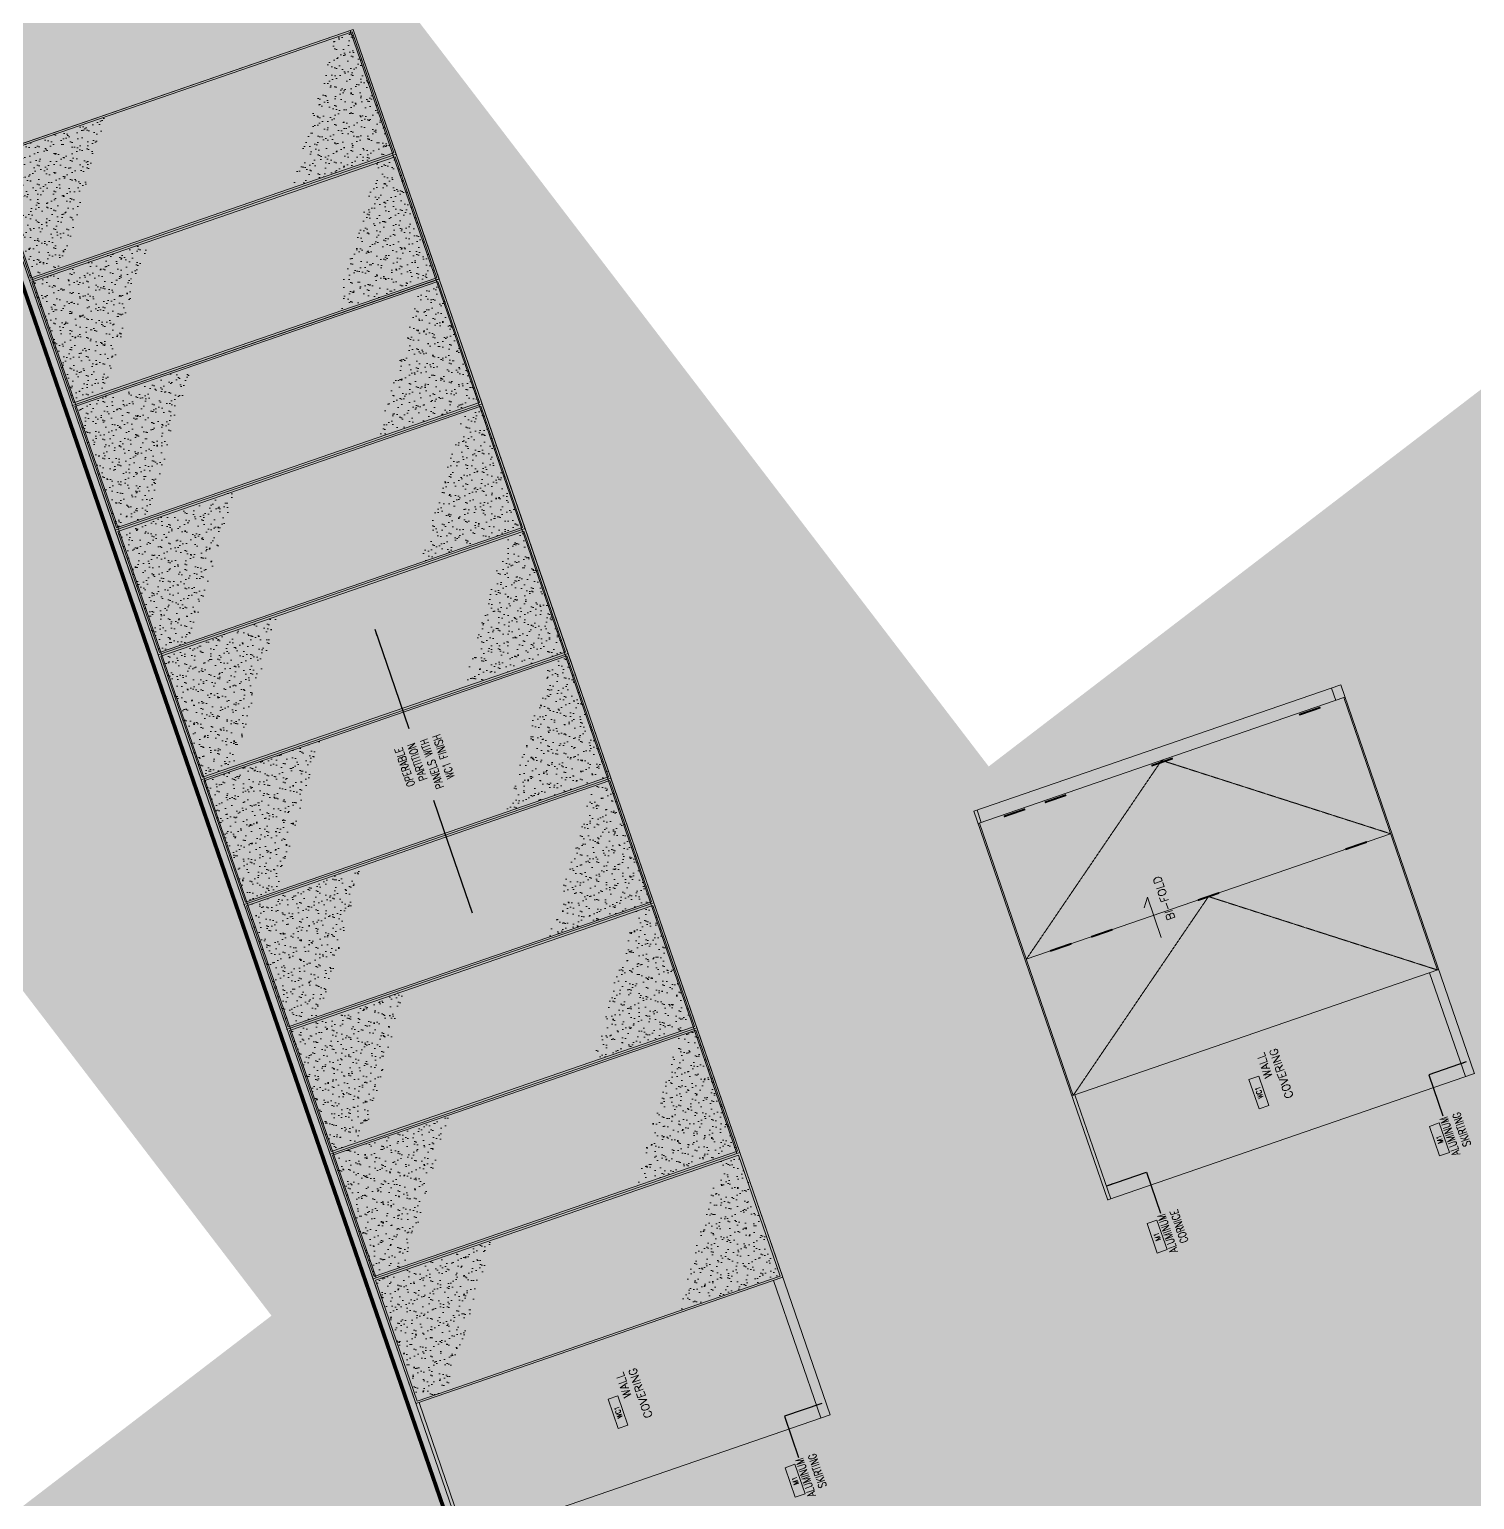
# Model space of a CAD drawing. Extents: x 760773 to 1075934, y 719259 to 1013331.
# Drawn here: x 851133 to 862308, y 821429 to 832793 of the extents above; entities that cross this region are included whole.
import ezdxf
from ezdxf.enums import TextEntityAlignment as Align

# ---------------------------------------------------------------- set-up
doc = ezdxf.new("R2010")
doc.units = 0
doc.header["$MEASUREMENT"] = 0
for name, pattern in [('CENTERX2', [4, 2.5, -0.5, 0.5, -0.5]), ('DASHED', [0.75, 0.5, -0.25]), ('DIVIDE2', [0.625, 0.25, -0.125, 0, -0.125, 0, -0.125]), ('HIDDEN2', [0.1875, 0.125, -0.0625])]:
    doc.linetypes.add(name, pattern=pattern)
for name, color, linetype, lineweight in [('43071 FF-FIN', 1, 'Continuous', 0), ('72471 FF-FUR', 9, 'Continuous', 30), ('A-Ceiling-Light', 6, 'Continuous', 0), ('A-WALL', 2, 'Continuous', 0), ('ELE-TEXT', 4, 'Continuous', 0), ('spare0', 7, 'Continuous', 0), ('TEXT', 7, 'Continuous', 0)]:
    doc.layers.add(name, color=color, linetype=linetype, lineweight=lineweight)
for name, color, linetype in [('EL THICK', 1, 'Continuous'), ('EL THIN', 2, 'Continuous'), ('EXIST2', 11, 'Continuous'), ('MED', 7, 'Continuous')]:
    doc.layers.add(name, color=color, linetype=linetype)
doc.styles.add('Annotative', font='simplex.shx', dxfattribs={"height": 0.125})
doc.styles.add('LPT-E-small', font='romans.shx', dxfattribs={"width": 0.8, "height": 0.0025})
doc.styles.add('Styleromans', font='romans.shx')
doc.dimstyles.new('DIM1-25-Leader', dxfattribs={"dimscale": 25, "dimtxt": 0.002, "dimasz": 0.002, "dimexe": 0.001, "dimexo": 0.001, "dimgap": 0.001, "dimtad": 0, "dimdec": 0, "dimzin": 3, "dimdsep": 46, "dimtxsty": 'Styleromans', "dimblk1": '_ArchTick1', "dimblk2": '_ArchTick1', "dimsah": 1, "dimcen": 0, "dimclrd": 7, "dimclre": 7, "dimclrt": 1, "dimadec": 0, "dimazin": 0, "dimtfac": 1, "dimtdec": 0, "dimtmove": 2, "dimatfit": 3, "dimldrblk": '_ArchTick1', "dimfxl": 1, "dimtolj": 1, "dimtzin": 0, "dimarcsym": 0})

# ---------------------------------------------------------------- blocks, each defined once
blk = doc.blocks.new('A$C44CF2AED')
at = {"layer": '72471 FF-FUR', "color": 6, "linetype": 'HIDDEN2', "lineweight": 0, "ltscale": 0.001, "flags": 128}
for points in [[(1573, -2053), (1199, -2901), (1172, -2889), (1546, -2041)], [(10874, -1995), (11248, -2843), (11276, -2831), (10902, -1983)]]:
    blk.add_lwpolyline(points, close=True, dxfattribs=at)
at = {"layer": 'A-WALL', "color": 2, "linetype": 'Continuous', "lineweight": 0, "ltscale": 0.001}
for p, q in [((11326, -4587), (11326, 0)), ((1024, -2503), (1024, -1754)), ((1124, -1754), (1024, -1754)), ((1124, -2603), (1124, -1754)), ((0, -2603), (0, -2427)), ((100, -2427), (0, -2427)), ((100, -2503), (100, -2427)), ((0, -2603), (1124, -2603)), ((327, -2503), (100, -2503)), ((1024, -2503), (861, -2503))]:
    blk.add_line(p, q, dxfattribs=at)
at = {"layer": 'A-WALL', "color": 152, "linetype": 'DIVIDE2', "lineweight": 0, "ltscale": 200, "true_color": 0x2776bb}
for points in [[(2144, -1927), (1124, -1927), (1124, -1827), (2144, -1827)], [(3165, -1927), (2144, -1927), (2144, -1827), (3165, -1827)], [(4185, -1927), (3165, -1927), (3165, -1827), (4185, -1827)], [(5205, -1927), (4185, -1927), (4185, -1827), (5205, -1827)], [(6225, -1927), (5205, -1927), (5205, -1827), (6225, -1827)], [(7245, -1927), (6225, -1927), (6225, -1827), (7245, -1827)], [(8265, -1927), (7245, -1927), (7245, -1827), (8265, -1827)], [(9286, -1927), (8265, -1927), (8265, -1827), (9286, -1827)], [(10306, -1927), (9286, -1927), (9286, -1827), (10306, -1827)], [(11326, -1927), (10306, -1927), (10306, -1827), (11326, -1827)]]:
    blk.add_lwpolyline(points, close=True, dxfattribs=at)
at = {"layer": 'A-WALL', "color": 152, "linetype": 'DIVIDE2', "lineweight": 0, "ltscale": 0.001, "true_color": 0x2776bb}
blk.add_lwpolyline([(9832, -2092), (9246, -2092), (9453, -2209)], dxfattribs=at)
at = {"layer": 'spare0', "color": 5, "linetype": 'Continuous', "lineweight": 40}
blk.add_circle((600, -2178), 425, dxfattribs=at)
blk = doc.blocks.new('A$C4082640D')
at = {"layer": 'EXIST2', "lineweight": 0}
h = blk.add_hatch(dxfattribs=at)
h.set_pattern_fill('AR-SAND', color=256, scale=50)
h.paths.add_polyline_path([(854, -15), (15, -15), (15, -1005), (158, -1005)])
h.paths.add_polyline_path([(2985, -15), (2728, -15), (2032, -1005), (2985, -1005)])
at = {"layer": 'EL THIN', "lineweight": 0}
blk.add_lwpolyline([(2985, -1005), (15, -1005), (15, -15), (2985, -15)], close=True, dxfattribs=at)
at = {"layer": 'MED', "lineweight": 0}
blk.add_lwpolyline([(3000, -1020), (0, -1020), (0, 0), (3000, 0)], close=True, dxfattribs=at)
blk = doc.blocks.new('_ArchTick')
at = {"color": 0, "linetype": 'ByBlock', "const_width": 0.15}
blk.add_lwpolyline([(-0.5, -0.5), (0.5, 0.5)], dxfattribs=at)
blk = doc.blocks.new('_ArchTick1')
at = {"layer": 'A-Ceiling-Light', "color": 1, "linetype": 'ByBlock', "lineweight": -2}
blk.add_line((0, 0), (-1, 0), dxfattribs=at)
at = {"layer": 'A-Ceiling-Light', "color": 1, "linetype": 'ByBlock', "lineweight": -2, "xscale": 833.3333333333334, "yscale": 277.7777777777777, "zscale": 1000}
blk.add_blockref('_ArchTick', (0, 0), dxfattribs=at)

msp = doc.modelspace()

# ---------------------------------------------------------------- linework, layer by layer
at = {"layer": '43071 FF-FIN', "ltscale": 0.025, "flags": 128}
for points in [[(860641.03211, 824449.0424), (860562.72475, 824676.46349), (860638.72956, 824702.63404), (860717.03692, 824475.21296), (860641.03211, 824449.0424)], [(862036.94579, 824086.873), (861958.63843, 824314.29409), (862034.64323, 824340.46465), (862112.95059, 824113.04356), (862036.94579, 824086.873)], [(859853.36864, 823335.0071), (859775.06128, 823562.42818), (859851.06608, 823588.59874), (859929.37344, 823361.17765), (859853.36864, 823335.0071)], [(855685.34797, 821978.03265), (855607.04061, 822205.45374), (855683.04541, 822231.62429), (855761.35277, 822004.20321), (855685.34797, 821978.03265)], [(857054.16285, 821448.26544), (856975.85549, 821675.68653), (857051.86029, 821701.85708), (857130.16765, 821474.43599), (857054.16285, 821448.26544)]]:
    msp.add_lwpolyline(points, dxfattribs=at)
at = {"layer": '72471 FF-FUR', "lineweight": 0}
for p in [(851464.70688, 829887.28744), (851796.83959, 828922.70402), (852128.9723, 827958.1206), (852461.105, 826993.53718), (852793.23771, 826028.95376), (853125.37042, 825064.37034), (853457.50312, 824099.78691), (853789.63583, 823135.20349)]:
    msp.add_point(p, dxfattribs=at)
at = {"layer": 'A-WALL', "linetype": 'DASHED', "lineweight": 0, "const_width": 30}
msp.add_lwpolyline([(854377.91979, 821240.09122), (850779.03258, 831692.01861)], dxfattribs=at)
at = {"layer": 'EL THICK', "lineweight": 0}
for p, q in [((850800.44147, 831816.45428), (853636.9972, 832793.15874)), ((856602.55359, 824103.76875), (853613.35923, 832785.01954)), ((857324.36346, 822084.26953), (853636.9972, 832793.15874)), ((854487.80773, 821107.56506), (850800.44147, 831816.45428)), ((853813.2738, 823143.3427), (850824.07943, 831824.59348)), ((858436.53823, 826749.27899), (861273.09395, 827725.98345)), ((862307.9278, 824720.60773), (861273.09395, 827725.98345)), ((859471.37208, 823743.90327), (858436.53823, 826749.27899)), ((859470.59067, 823746.17263), (862307.1464, 824722.87709)), ((854121.76854, 822170.62007), (856958.32427, 823147.32454)), ((854487.80773, 821107.56506), (857324.36346, 822084.26953))]:
    msp.add_line(p, q, dxfattribs=at)
at = {"layer": 'EL THIN', "lineweight": 0}
for p, q in [((861234.73688, 827607.01398), (861202.18006, 827701.56584)), ((858492.73301, 826662.86634), (858460.17619, 826757.41819)), ((862236.23251, 824698.45948), (861959.72557, 825501.49393)), ((859494.22864, 823754.31183), (859217.7217, 824557.34628)), ((857253.44957, 822059.85192), (856887.41037, 823122.90693)), ((854511.4457, 821115.70427), (854145.4065, 822178.75928))]:
    msp.add_line(p, q, dxfattribs=at)
at = {"layer": 'EL THIN', "linetype": 'CENTERX2', "lineweight": 0, "const_width": 15}
for points in [[(861116.10964, 827552.21623), (860950.43638, 827495.17035)], [(859808.99044, 827101.62059), (859974.6637, 827158.66647)], [(858984.34257, 826818.18996), (859150.01583, 826875.23584)], [(858667.22534, 826708.99774), (858832.8986, 826766.04362)], [(861474.14982, 826512.39203), (861308.47656, 826455.34616)], [(860167.03063, 826061.7964), (860332.70388, 826118.84227)], [(859342.38276, 825778.36577), (859508.05601, 825835.41165)], [(859025.26553, 825669.17355), (859190.93878, 825726.21943)]]:
    msp.add_lwpolyline(points, dxfattribs=at)
at = {"layer": 'EL THIN', "linetype": 'CENTERX2', "lineweight": 0}
for points in [[(858841.04458, 825605.22278), (859887.37291, 827143.07936), (861658.68993, 826575.41589)], [(859203.53892, 824552.46276), (860249.86725, 826090.31934), (862021.18428, 825522.65586)]]:
    msp.add_lwpolyline(points, dxfattribs=at)
at = {"layer": 'MED', "lineweight": 0}
for p, q in [((858469.09504, 826654.72713), (861305.65077, 827631.4316)), ((862021.18428, 825522.65586), (861296.19558, 827628.17591)), ((859203.53892, 824552.46276), (858478.55023, 826657.98281)), ((858841.04458, 825605.22278), (861658.68993, 826575.41589)), ((859194.08374, 824549.20707), (862030.63947, 825525.91154))]:
    msp.add_line(p, q, dxfattribs=at)
at = {"layer": 'TEXT'}
msp.add_lwpolyline([(859752.74155, 826002.50834), (859778.16464, 826084.46158), (859884.82036, 825774.71088)], dxfattribs=at)

# ---------------------------------------------------------------- block references
at = {"layer": '72471 FF-FUR', "lineweight": 0}
for name, p, rotation in [('A$C4082640D', (853969.12996, 831828.57589), 199.0000000025341), ('A$C4082640D', (854301.26267, 830863.99246), 199.0000000025341), ('A$C44CF2AED', (849113.57051, 819257.0667), 109.0000000025342), ('A$C4082640D', (854633.39538, 829899.40904), 199.0000000025341), ('A$C4082640D', (854965.52808, 828934.82562), 199.0000000025341), ('A$C4082640D', (855297.66079, 827970.2422), 199.0000000025341), ('A$C4082640D', (855629.7935, 827005.65878), 199.0000000025341), ('A$C4082640D', (855961.92621, 826041.07536), 199.0000000025341), ('A$C4082640D', (856294.05891, 825076.49194), 199.0000000025341), ('A$C4082640D', (856626.19162, 824111.90852), 199.0000000025341), ('A$C4082640D', (856958.32433, 823147.3251), 199.0000000025341)]:
    msp.add_blockref(name, p, dxfattribs=dict(at, rotation=rotation))

# ---------------------------------------------------------------- texts
at = {"layer": '43071 FF-FIN', "style": 'LPT-E-small', "width": 0.7}
for s, p in [('WC1', (860641.55345, 824575.56917)), ('M1', (862037.46712, 824213.39977)), ('M1', (859853.88997, 823461.53386)), ('WC1', (855685.8693, 822104.55942)), ('M1', (857054.68418, 821574.79221))]:
    msp.add_text(s, height=40.011854, rotation=109.000000014, dxfattribs=at).set_placement(p, align=Align.MIDDLE_CENTER)
at = {"layer": 'TEXT', "char_height": 61.875, "width": 557.9249968, "attachment_point": 3, "rotation": 109.000000003, "style": 'Annotative'}
for s, insert in [('{\\W0.75;OPERABLE PARTITION PANELS WITH WC1 FINISH}', (853955.42609, 827229.64321)), ('{\\Fsimplex|c136;BI-FOLD}', (859819.18835, 826234.21814)), ('{\\Fsimplex|c136;WALL COVERING}', (860620.66749, 824870.54967)), ('{\\W0.75;ALUMINUM SKIRTING}', (862037.1209, 824375.45774)), ('{\\W0.75;ALUMINUM CORNICE}', (859853.54375, 823623.59183)), ('{\\Fsimplex|c136;WALL COVERING}', (855664.98335, 822399.53992)), ('{\\W0.75;ALUMINUM SKIRTING}', (857054.33796, 821736.85017))]:
    msp.add_mtext(s, dxfattribs=dict(at, insert=insert))

# ---------------------------------------------------------------- leaders
at = {"layer": 'ELE-TEXT', "color": 7, "linetype": 'Continuous', "lineweight": 0}
for points in [[(853803.50211, 828156.14697), (853958.48983, 827706.02994), (854067.82792, 827388.48907)], [(854559.43268, 825960.76518), (854368.22516, 826516.07214), (854258.88707, 826833.61301)], [(862243.51838, 824811.71513), (861953.32165, 824711.79239), (862062.65974, 824394.25151)], [(859464.64312, 823854.87165), (859769.7445, 823959.92648), (859879.08259, 823642.3856)], [(857260.73544, 822173.10757), (856970.53871, 822073.18482), (857079.8768, 821755.64395)]]:
    msp.add_leader(points, dimstyle='DIM1-25-Leader', override={"dimtxt": 0.001992, "dimasz": 2, "dimgap": 0.000995851, "dimclrd": 0}, dxfattribs=at)

doc.saveas('drawing.dxf')
